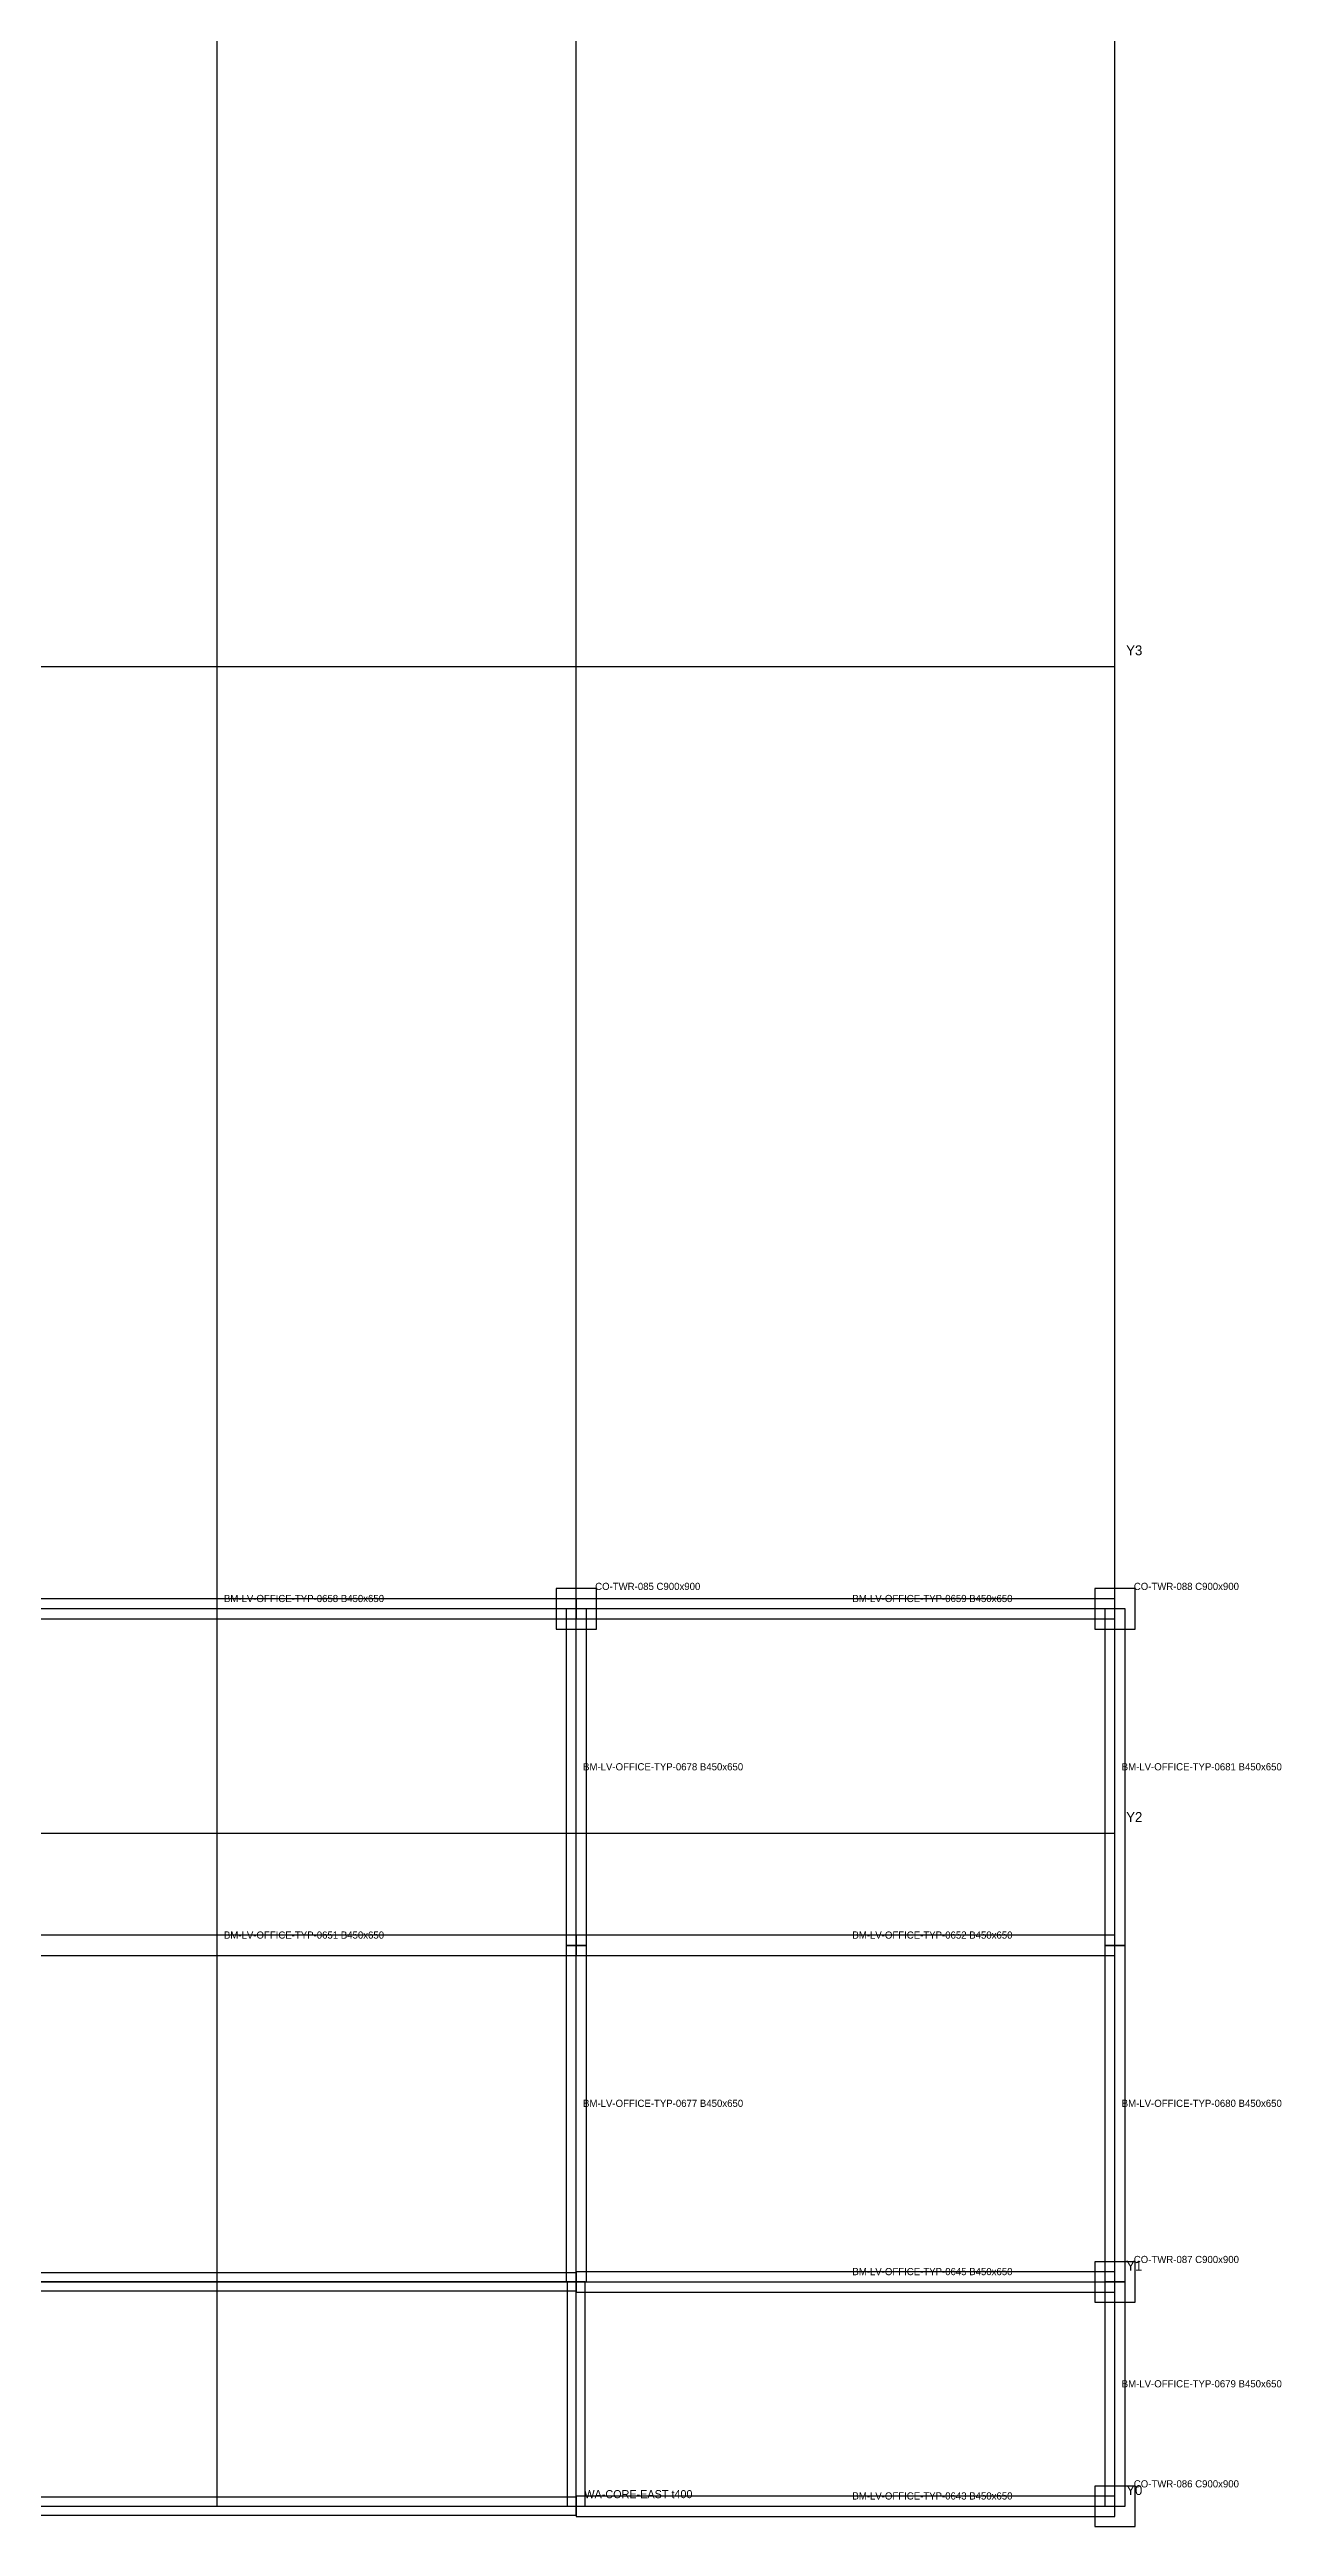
# Model space of a CAD drawing. Header units: millimetres. Extents: x -450 to 227101, y -254450 to 109948.
# Drawn here: x 80265 to 107709, y -254450 to -199251 of the extents above; entities that cross this region are included whole.
import ezdxf

# ---------------------------------------------------------------- set-up
doc = ezdxf.new("R2010")
doc.units = ezdxf.units.MM
for name, color, linetype in [('LV-OFFICE-TYP_BEAM', 5, 'Continuous'), ('LV-OFFICE-TYP_BOUNDARY', 6, 'Continuous'), ('LV-OFFICE-TYP_COLUMN', 1, 'Continuous'), ('LV-OFFICE-TYP_CORE_ZONE', 30, 'Continuous'), ('LV-OFFICE-TYP_GRID', 8, 'Continuous'), ('LV-OFFICE-TYP_KEEP_OUT', 4, 'Continuous'), ('LV-OFFICE-TYP_SLAB', 7, 'Continuous'), ('LV-OFFICE-TYP_WALL', 3, 'Continuous'), ('TEXT', 7, 'Continuous')]:
    doc.layers.add(name, color=color, linetype=linetype)

msp = doc.modelspace()

# ---------------------------------------------------------------- linework, layer by layer
at = {"layer": 'LV-OFFICE-TYP_BEAM'}
for points in [[(76000, -233775), (76000, -234225), (92000, -234225), (92000, -233775), (76000, -233775)], [(91775, -241500), (92225, -241500), (92225, -234000), (91775, -234000), (91775, -241500)], [(92000, -233775), (92000, -234225), (104000, -234225), (104000, -233775), (92000, -233775)], [(103775, -241500), (104225, -241500), (104225, -234000), (103775, -234000), (103775, -241500)], [(76000, -241275), (76000, -241725), (92000, -241725), (92000, -241275), (76000, -241275)], [(91775, -249000), (92225, -249000), (92225, -241500), (91775, -241500), (91775, -249000)], [(92000, -241275), (92000, -241725), (104000, -241725), (104000, -241275), (92000, -241275)], [(103775, -249000), (104225, -249000), (104225, -241500), (103775, -241500), (103775, -249000)], [(92000, -248775), (92000, -249225), (104000, -249225), (104000, -248775), (92000, -248775)], [(103775, -254000), (104225, -254000), (104225, -249000), (103775, -249000), (103775, -254000)], [(92000, -253775), (92000, -254225), (104000, -254225), (104000, -253775), (92000, -253775)]]:
    msp.add_lwpolyline(points, close=True, dxfattribs=at)
at = {"layer": 'LV-OFFICE-TYP_BOUNDARY'}
msp.add_lwpolyline([(0, -254000), (104000, -254000), (104000, -234000), (0, -234000), (0, -254000)], close=True, dxfattribs=at)
at = {"layer": 'LV-OFFICE-TYP_COLUMN'}
for points in [[(91550, -234450), (92450, -234450), (92450, -233550), (91550, -233550), (91550, -234450)], [(103550, -234450), (104450, -234450), (104450, -233550), (103550, -233550), (103550, -234450)], [(103550, -249450), (104450, -249450), (104450, -248550), (103550, -248550), (103550, -249450)], [(103550, -254450), (104450, -254450), (104450, -253550), (103550, -253550), (103550, -254450)]]:
    msp.add_lwpolyline(points, close=True, dxfattribs=at)
at = {"layer": 'LV-OFFICE-TYP_CORE_ZONE'}
msp.add_lwpolyline([(12000, -254000), (92000, -254000), (92000, -249000), (12000, -249000), (12000, -254000)], close=True, dxfattribs=at)
at = {"layer": 'LV-OFFICE-TYP_GRID'}
for points in [[(84000, -254000), (84000, -152000)], [(92000, -254000), (92000, -152000)], [(104000, -254000), (104000, -152000)], [(0, -213000), (104000, -213000)], [(0, -239000), (104000, -239000)], [(0, -249000), (104000, -249000)], [(0, -254000), (104000, -254000)]]:
    msp.add_lwpolyline(points, dxfattribs=at)
at = {"layer": 'LV-OFFICE-TYP_KEEP_OUT'}
msp.add_lwpolyline([(0, -249000), (104000, -249000), (104000, -234000), (0, -234000), (0, -249000)], close=True, dxfattribs=at)
at = {"layer": 'LV-OFFICE-TYP_SLAB'}
msp.add_lwpolyline([(0, -254000), (104000, -254000), (104000, -234000), (0, -234000), (0, -254000)], close=True, dxfattribs=at)
at = {"layer": 'LV-OFFICE-TYP_WALL'}
for points in [[(12000, -248800), (12000, -249200), (92000, -249200), (92000, -248800), (12000, -248800)], [(91800, -254000), (92200, -254000), (92200, -249000), (91800, -249000), (91800, -254000)], [(12000, -253800), (12000, -254200), (92000, -254200), (92000, -253800), (12000, -253800)]]:
    msp.add_lwpolyline(points, close=True, dxfattribs=at)

# ---------------------------------------------------------------- texts
at = {"layer": 'TEXT'}
for s, height, p in [('Y3', 220, (104250, -212750)), ('CO-TWR-085 C900x900', 160, (92420, -233580)), ('CO-TWR-088 C900x900', 160, (104420, -233580)), ('BM-LV-OFFICE-TYP-0658 B450x650', 160, (84150, -233850)), ('BM-LV-OFFICE-TYP-0659 B450x650', 160, (98150, -233850)), ('BM-LV-OFFICE-TYP-0678 B450x650', 160, (92150, -237600)), ('BM-LV-OFFICE-TYP-0681 B450x650', 160, (104150, -237600)), ('Y2', 220, (104250, -238750)), ('BM-LV-OFFICE-TYP-0651 B450x650', 160, (84150, -241350)), ('BM-LV-OFFICE-TYP-0652 B450x650', 160, (98150, -241350)), ('BM-LV-OFFICE-TYP-0677 B450x650', 160, (92150, -245100)), ('BM-LV-OFFICE-TYP-0680 B450x650', 160, (104150, -245100)), ('BM-LV-OFFICE-TYP-0645 B450x650', 160, (98150, -248850)), ('Y1', 220, (104250, -248750)), ('CO-TWR-087 C900x900', 160, (104420, -248580)), ('BM-LV-OFFICE-TYP-0679 B450x650', 160, (104150, -251350)), ('WA-CORE-EAST t400', 180, (92180, -253820)), ('BM-LV-OFFICE-TYP-0643 B450x650', 160, (98150, -253850)), ('Y0', 220, (104250, -253750)), ('CO-TWR-086 C900x900', 160, (104420, -253580))]:
    msp.add_text(s, height=height, dxfattribs=at).set_placement(p)

doc.saveas('drawing.dxf')
